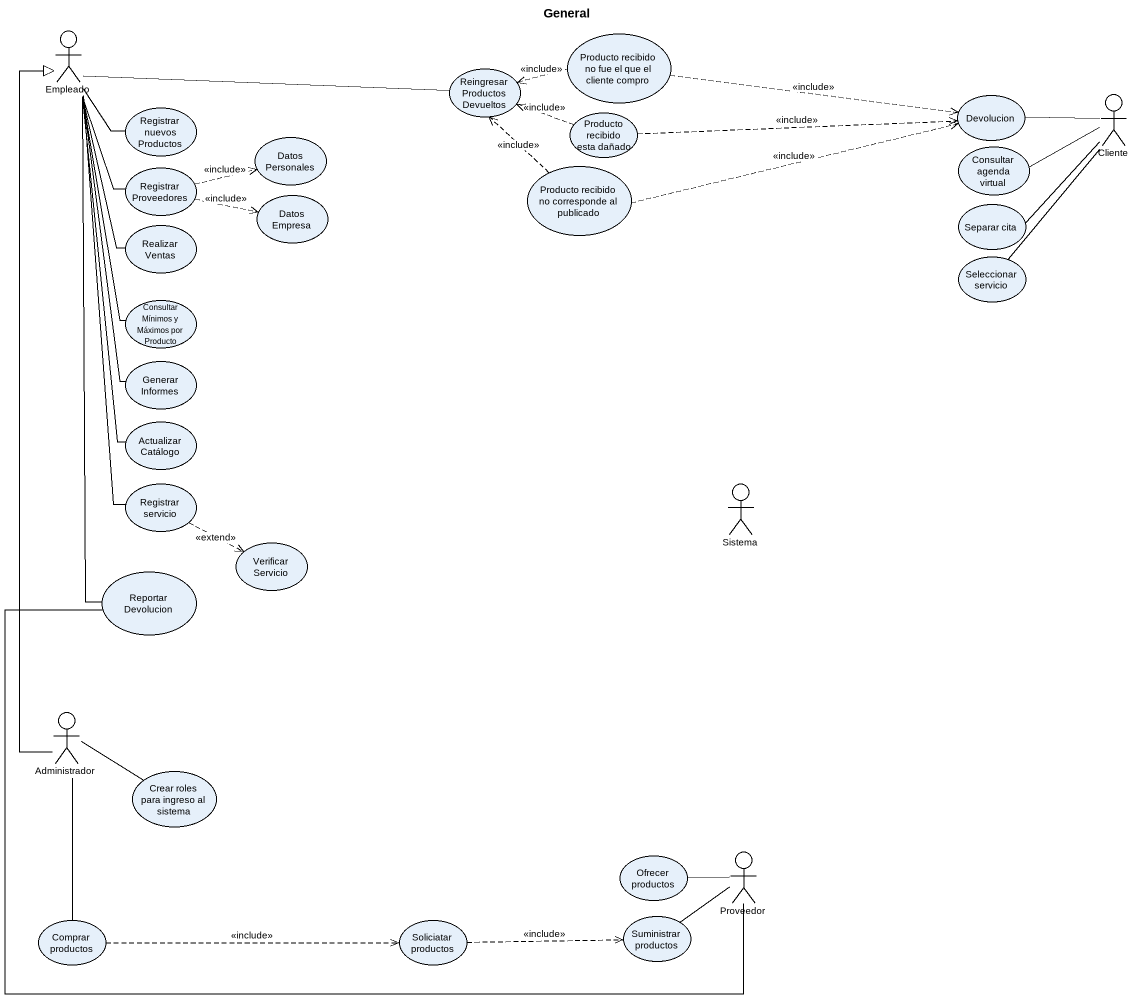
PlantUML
@startuml
title General
actor Empleado
usecase "Producto recibido no fue el que el cliente compro" as Producto_recibido_no_fue_el
usecase "Reingresar Productos Devueltos" as Reingresar_Productos
usecase "Registrar nuevos Productos" as Registrar_nuevos_Productos
usecase "Producto recibido esta dañado" as Producto_recibido_esta
usecase Devolucion
actor Cliente
usecase "Datos Personales" as Datos_Personales
usecase "Producto recibido no corresponde al publicado" as Producto_recibido_no
usecase "Consultar agenda virtual" as Consultar_agenda_virtual
usecase "Registrar Proveedores" as Registrar_Proveedores
usecase "Datos Empresa" as Datos_Empresa
usecase "Separar cita" as Separar_cita
usecase "Realizar Ventas" as Realizar_Ventas
usecase "Seleccionar servicio" as Seleccionar_servicio
usecase "Consultar Mínimos y Máximos por Producto" as Consultar_Mínimos_y_Máximos
usecase "Generar Informes" as Generar_Informes
usecase "Actualizar Catálogo" as Actualizar_Catálogo
usecase "Registrar servicio" as Registrar_servicio
actor Sistema
usecase "Reportar Devolucion" as Reportar_Devolucion
usecase "Verificar Servicio" as Verificar_Servicio
actor Administrador
usecase "Crear roles para ingreso al sistema" as Crear_roles_para_ingreso_al
usecase "Ofrecer productos" as Ofrecer_productos
actor Proveedor
usecase "Comprar productos" as Comprar_productos
usecase "Soliciatar productos" as Soliciatar_productos
usecase "Suministrar productos" as Suministrar_productos
Empleado -right- Reingresar_Productos
Empleado -- Registrar_nuevos_Productos
Empleado -- Registrar_Proveedores
Empleado -- Realizar_Ventas
Empleado -- Consultar_Mínimos_y_Máximos
Empleado -- Generar_Informes
Empleado -- Actualizar_Catálogo
Empleado -- Registrar_servicio
Empleado -- Reportar_Devolucion
Producto_recibido_no_fue_el .left.> Reingresar_Productos : <<include>>
Producto_recibido_no_fue_el .right.> Devolucion : <<include>>
Producto_recibido_esta .left.> Reingresar_Productos : <<include>>
Producto_recibido_esta .right.> Devolucion : <<include>>
Cliente -left- Devolucion
Cliente -left- Consultar_agenda_virtual
Cliente -- Separar_cita
Cliente -- Seleccionar_servicio
Producto_recibido_no .up.> Reingresar_Productos : <<include>>
Producto_recibido_no .right.> Devolucion : <<include>>
Registrar_Proveedores .right.> Datos_Personales : <<include>>
Registrar_Proveedores .right.> Datos_Empresa : <<include>>
Registrar_servicio .right.> Verificar_Servicio : <<extend>>
Administrador -up-|> Empleado
Administrador -right- Crear_roles_para_ingreso_al
Administrador -- Comprar_productos
Proveedor -left- Reportar_Devolucion
Proveedor -left- Ofrecer_productos
Proveedor -left- Suministrar_productos
Comprar_productos .right.> Soliciatar_productos : <<include>>
Soliciatar_productos .right.> Suministrar_productos : <<include>>
@enduml
